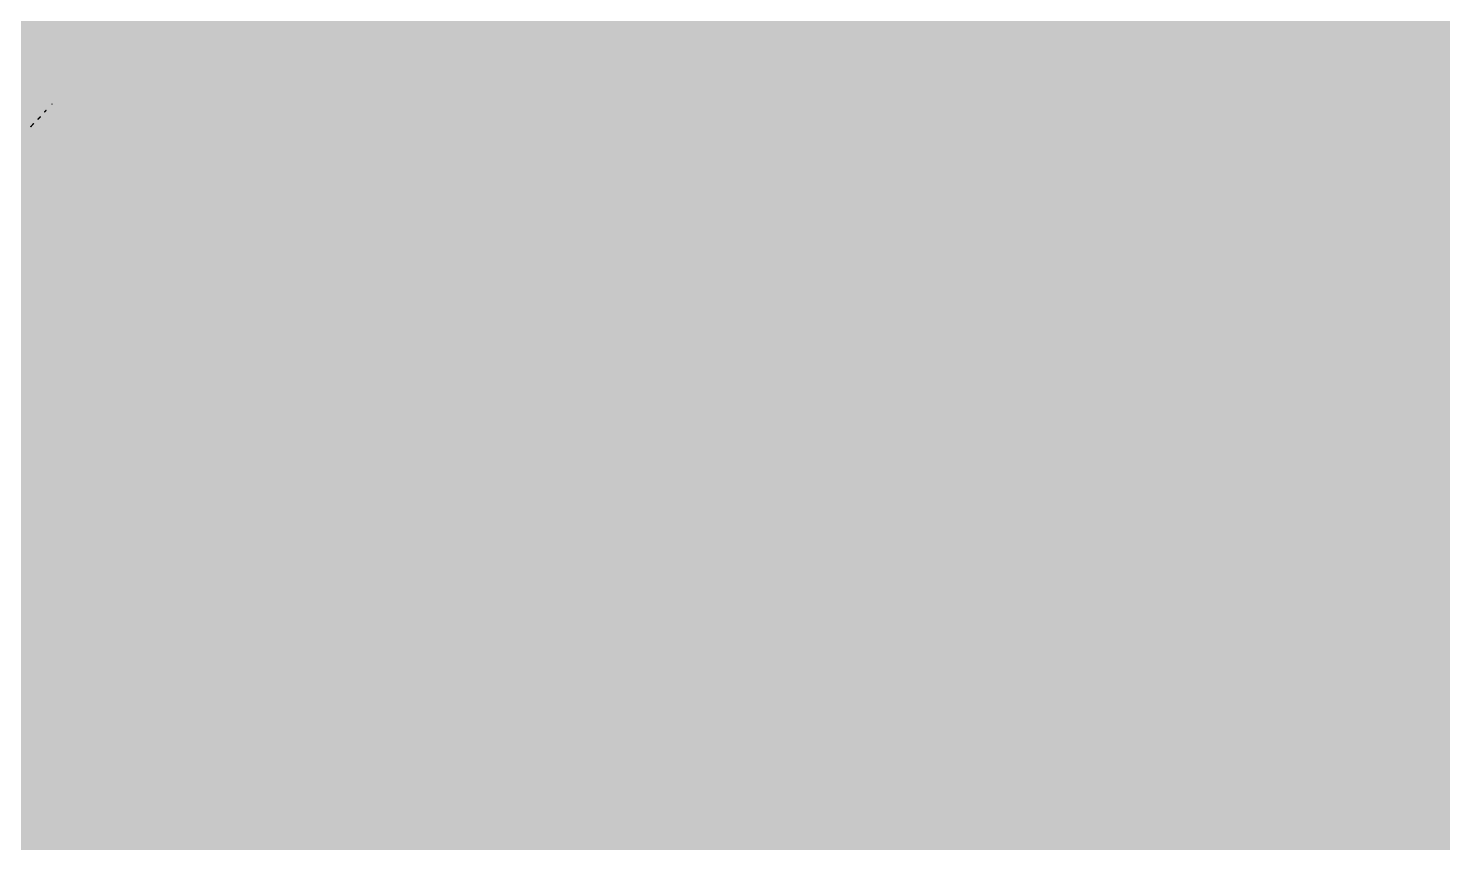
# Model space of a CAD drawing. Extents: x 0 to 1501, y 0 to 1722.
# Drawn here: x 129.16 to 136.05, y 1673.16 to 1677.12 of the extents above; entities that cross this region are included whole.
import ezdxf

# ---------------------------------------------------------------- set-up
doc = ezdxf.new("R2010")
doc.units = 0

msp = doc.modelspace()

# ---------------------------------------------------------------- hatches: boundary and pattern name
at = {"true_color": 0xf8f9fa}
msp.add_hatch(color=256, dxfattribs=at).paths.add_polyline_path([(0, 1722), (1280, 1722), (1280, 1002), (0, 1002)], flags=0)
at = {"true_color": 0xffffff}
msp.add_hatch(color=256, dxfattribs=at).paths.add_polyline_path([(0, 1722), (1280, 1722), (1280, 1656), (0, 1656)], flags=0)
at = {"true_color": 0x231f20}
for points in [[(129.246, 1676.7245), (129.2458, 1676.7242), (129.2455, 1676.724), (129.2453, 1676.7237), (129.2451, 1676.7235), (129.2448, 1676.7232), (129.2446, 1676.723), (129.2444, 1676.7227), (129.2441, 1676.7225), (129.2439, 1676.7222), (129.2436, 1676.722), (129.2434, 1676.7217), (129.2432, 1676.7215), (129.2429, 1676.7212), (129.2427, 1676.721), (129.2425, 1676.7207), (129.2422, 1676.7204), (129.242, 1676.7202), (129.2418, 1676.7199), (129.2415, 1676.7197), (129.2413, 1676.7194), (129.2411, 1676.7192), (129.2408, 1676.7189), (129.2406, 1676.7187), (129.2403, 1676.7184), (129.2401, 1676.7182), (129.2399, 1676.7179), (129.2396, 1676.7177), (129.2394, 1676.7174), (129.2392, 1676.7172), (129.2389, 1676.7169), (129.2387, 1676.7167), (129.2385, 1676.7166), (129.2387, 1676.7169), (129.2389, 1676.7172), (129.239, 1676.7175), (129.2392, 1676.7178), (129.2394, 1676.7181), (129.2395, 1676.7184), (129.2397, 1676.7187), (129.2399, 1676.719), (129.2401, 1676.7193), (129.2403, 1676.7196), (129.2405, 1676.7198), (129.2407, 1676.7201), (129.2409, 1676.7204), (129.2411, 1676.7207), (129.2414, 1676.7209), (129.2416, 1676.7211), (129.2419, 1676.7214), (129.2421, 1676.7216), (129.2424, 1676.7219), (129.2426, 1676.7221), (129.2429, 1676.7223), (129.2432, 1676.7225), (129.2434, 1676.7227), (129.2437, 1676.723), (129.244, 1676.7232), (129.2443, 1676.7234), (129.2445, 1676.7236), (129.2448, 1676.7238), (129.2451, 1676.7239), (129.2454, 1676.7241), (129.2457, 1676.7243), (129.246, 1676.7245)], [(129.2745, 1676.755), (129.2745, 1676.755), (129.2744, 1676.755), (129.2744, 1676.755), (129.2744, 1676.755), (129.2743, 1676.755), (129.2743, 1676.755), (129.2743, 1676.755), (129.2743, 1676.755), (129.2742, 1676.755), (129.2742, 1676.755), (129.2742, 1676.755), (129.2741, 1676.755), (129.2741, 1676.755), (129.2741, 1676.755), (129.274, 1676.755), (129.274, 1676.755), (129.274, 1676.755), (129.2739, 1676.755), (129.2739, 1676.755), (129.2739, 1676.755), (129.2738, 1676.755), (129.2738, 1676.755), (129.2738, 1676.755), (129.2738, 1676.755), (129.2737, 1676.755), (129.2737, 1676.755), (129.2737, 1676.755), (129.2736, 1676.755), (129.2736, 1676.755), (129.2736, 1676.755), (129.2735, 1676.755), (129.2735, 1676.755), (129.2735, 1676.755), (129.2736, 1676.755), (129.2736, 1676.755), (129.2736, 1676.755), (129.2737, 1676.755), (129.2737, 1676.755), (129.2737, 1676.755), (129.2738, 1676.755), (129.2738, 1676.755), (129.2738, 1676.755), (129.2738, 1676.755), (129.2739, 1676.755), (129.2739, 1676.755), (129.2739, 1676.755), (129.274, 1676.755), (129.274, 1676.755), (129.274, 1676.755), (129.2741, 1676.755), (129.2741, 1676.755), (129.2741, 1676.755), (129.2742, 1676.755), (129.2742, 1676.755), (129.2742, 1676.755), (129.2743, 1676.755), (129.2743, 1676.755), (129.2743, 1676.755), (129.2743, 1676.755), (129.2744, 1676.755), (129.2744, 1676.755), (129.2744, 1676.755), (129.2745, 1676.755), (129.2745, 1676.755)], [(129.185, 1676.66), (129.1845, 1676.6595), (129.1841, 1676.659), (129.1836, 1676.6586), (129.1831, 1676.6581), (129.1826, 1676.6576), (129.1822, 1676.6571), (129.1817, 1676.6566), (129.1812, 1676.6562), (129.1807, 1676.6557), (129.1803, 1676.6552), (129.1798, 1676.6547), (129.1793, 1676.6542), (129.1788, 1676.6537), (129.1784, 1676.6532), (129.1779, 1676.6527), (129.1775, 1676.6522), (129.177, 1676.6517), (129.1766, 1676.6512), (129.1761, 1676.6507), (129.1757, 1676.6502), (129.1752, 1676.6497), (129.1748, 1676.6492), (129.1743, 1676.6487), (129.1739, 1676.6482), (129.1734, 1676.6477), (129.173, 1676.6472), (129.1726, 1676.6467), (129.1722, 1676.6461), (129.1717, 1676.6456), (129.1713, 1676.6451), (129.1709, 1676.6445), (129.1705, 1676.644), (129.1709, 1676.6445), (129.1714, 1676.645), (129.1718, 1676.6455), (129.1723, 1676.646), (129.1727, 1676.6466), (129.1731, 1676.6471), (129.1736, 1676.6476), (129.174, 1676.6481), (129.1744, 1676.6486), (129.1749, 1676.6491), (129.1753, 1676.6496), (129.1758, 1676.6502), (129.1762, 1676.6507), (129.1767, 1676.6512), (129.1771, 1676.6516), (129.1776, 1676.6521), (129.178, 1676.6526), (129.1785, 1676.6531), (129.179, 1676.6536), (129.1794, 1676.6541), (129.1799, 1676.6546), (129.1803, 1676.6551), (129.1808, 1676.6556), (129.1813, 1676.6561), (129.1817, 1676.6566), (129.1822, 1676.6571), (129.1826, 1676.6576), (129.1831, 1676.6581), (129.1836, 1676.6586), (129.1841, 1676.659), (129.1845, 1676.6595), (129.185, 1676.66)], [(129.219, 1676.695), (129.2186, 1676.6946), (129.2181, 1676.6941), (129.2177, 1676.6937), (129.2173, 1676.6933), (129.2169, 1676.6928), (129.2164, 1676.6924), (129.216, 1676.692), (129.2156, 1676.6915), (129.2152, 1676.6911), (129.2148, 1676.6906), (129.2143, 1676.6902), (129.2139, 1676.6898), (129.2135, 1676.6893), (129.2131, 1676.6889), (129.2127, 1676.6885), (129.2122, 1676.688), (129.2118, 1676.6876), (129.2114, 1676.6871), (129.211, 1676.6867), (129.2106, 1676.6863), (129.2101, 1676.6858), (129.2097, 1676.6854), (129.2093, 1676.6849), (129.2089, 1676.6845), (129.2085, 1676.6841), (129.208, 1676.6836), (129.2076, 1676.6832), (129.2072, 1676.6827), (129.2068, 1676.6823), (129.2063, 1676.6819), (129.2059, 1676.6814), (129.2055, 1676.681), (129.2059, 1676.6814), (129.2064, 1676.6819), (129.2068, 1676.6823), (129.2072, 1676.6827), (129.2076, 1676.6832), (129.208, 1676.6836), (129.2085, 1676.6841), (129.2089, 1676.6845), (129.2093, 1676.6849), (129.2097, 1676.6854), (129.2101, 1676.6858), (129.2106, 1676.6862), (129.211, 1676.6867), (129.2114, 1676.6871), (129.2118, 1676.6876), (129.2122, 1676.688), (129.2127, 1676.6884), (129.2131, 1676.6889), (129.2135, 1676.6893), (129.2139, 1676.6898), (129.2144, 1676.6902), (129.2148, 1676.6906), (129.2152, 1676.6911), (129.2156, 1676.6915), (129.216, 1676.692), (129.2165, 1676.6924), (129.2169, 1676.6928), (129.2173, 1676.6933), (129.2177, 1676.6937), (129.2181, 1676.6941), (129.2186, 1676.6946), (129.219, 1676.695)]]:
    msp.add_hatch(color=256, dxfattribs=at).paths.add_polyline_path(points, flags=0)

# ---------------------------------------------------------------- linework, layer by layer
for points in [[(129.246, 1676.7245), (129.2458, 1676.7242), (129.2455, 1676.724), (129.2453, 1676.7237), (129.2451, 1676.7235), (129.2448, 1676.7232), (129.2446, 1676.723), (129.2444, 1676.7227), (129.2441, 1676.7225), (129.2439, 1676.7222), (129.2436, 1676.722), (129.2434, 1676.7217), (129.2432, 1676.7215), (129.2429, 1676.7212), (129.2427, 1676.721), (129.2425, 1676.7207), (129.2422, 1676.7204), (129.242, 1676.7202), (129.2418, 1676.7199), (129.2415, 1676.7197), (129.2413, 1676.7194), (129.2411, 1676.7192), (129.2408, 1676.7189), (129.2406, 1676.7187), (129.2403, 1676.7184), (129.2401, 1676.7182), (129.2399, 1676.7179), (129.2396, 1676.7177), (129.2394, 1676.7174), (129.2392, 1676.7172), (129.2389, 1676.7169), (129.2387, 1676.7167), (129.2385, 1676.7166), (129.2387, 1676.7169), (129.2389, 1676.7172), (129.239, 1676.7175), (129.2392, 1676.7178), (129.2394, 1676.7181), (129.2395, 1676.7184), (129.2397, 1676.7187), (129.2399, 1676.719), (129.2401, 1676.7193), (129.2403, 1676.7196), (129.2405, 1676.7198), (129.2407, 1676.7201), (129.2409, 1676.7204), (129.2411, 1676.7207), (129.2414, 1676.7209), (129.2416, 1676.7211), (129.2419, 1676.7214), (129.2421, 1676.7216), (129.2424, 1676.7219), (129.2426, 1676.7221), (129.2429, 1676.7223), (129.2432, 1676.7225), (129.2434, 1676.7227), (129.2437, 1676.723), (129.244, 1676.7232), (129.2443, 1676.7234), (129.2445, 1676.7236), (129.2448, 1676.7238), (129.2451, 1676.7239), (129.2454, 1676.7241), (129.2457, 1676.7243), (129.246, 1676.7245)], [(129.2745, 1676.755), (129.2745, 1676.755), (129.2744, 1676.755), (129.2744, 1676.755), (129.2744, 1676.755), (129.2743, 1676.755), (129.2743, 1676.755), (129.2743, 1676.755), (129.2743, 1676.755), (129.2742, 1676.755), (129.2742, 1676.755), (129.2742, 1676.755), (129.2741, 1676.755), (129.2741, 1676.755), (129.2741, 1676.755), (129.274, 1676.755), (129.274, 1676.755), (129.274, 1676.755), (129.2739, 1676.755), (129.2739, 1676.755), (129.2739, 1676.755), (129.2738, 1676.755), (129.2738, 1676.755), (129.2738, 1676.755), (129.2738, 1676.755), (129.2737, 1676.755), (129.2737, 1676.755), (129.2737, 1676.755), (129.2736, 1676.755), (129.2736, 1676.755), (129.2736, 1676.755), (129.2735, 1676.755), (129.2735, 1676.755), (129.2735, 1676.755), (129.2736, 1676.755), (129.2736, 1676.755), (129.2736, 1676.755), (129.2737, 1676.755), (129.2737, 1676.755), (129.2737, 1676.755), (129.2738, 1676.755), (129.2738, 1676.755), (129.2738, 1676.755), (129.2738, 1676.755), (129.2739, 1676.755), (129.2739, 1676.755), (129.2739, 1676.755), (129.274, 1676.755), (129.274, 1676.755), (129.274, 1676.755), (129.2741, 1676.755), (129.2741, 1676.755), (129.2741, 1676.755), (129.2742, 1676.755), (129.2742, 1676.755), (129.2742, 1676.755), (129.2743, 1676.755), (129.2743, 1676.755), (129.2743, 1676.755), (129.2743, 1676.755), (129.2744, 1676.755), (129.2744, 1676.755), (129.2744, 1676.755), (129.2745, 1676.755), (129.2745, 1676.755)], [(129.185, 1676.66), (129.1845, 1676.6595), (129.1841, 1676.659), (129.1836, 1676.6586), (129.1831, 1676.6581), (129.1826, 1676.6576), (129.1822, 1676.6571), (129.1817, 1676.6566), (129.1812, 1676.6562), (129.1807, 1676.6557), (129.1803, 1676.6552), (129.1798, 1676.6547), (129.1793, 1676.6542), (129.1788, 1676.6537), (129.1784, 1676.6532), (129.1779, 1676.6527), (129.1775, 1676.6522), (129.177, 1676.6517), (129.1766, 1676.6512), (129.1761, 1676.6507), (129.1757, 1676.6502), (129.1752, 1676.6497), (129.1748, 1676.6492), (129.1743, 1676.6487), (129.1739, 1676.6482), (129.1734, 1676.6477), (129.173, 1676.6472), (129.1726, 1676.6467), (129.1722, 1676.6461), (129.1717, 1676.6456), (129.1713, 1676.6451), (129.1709, 1676.6445), (129.1705, 1676.644), (129.1709, 1676.6445), (129.1714, 1676.645), (129.1718, 1676.6455), (129.1723, 1676.646), (129.1727, 1676.6466), (129.1731, 1676.6471), (129.1736, 1676.6476), (129.174, 1676.6481), (129.1744, 1676.6486), (129.1749, 1676.6491), (129.1753, 1676.6496), (129.1758, 1676.6502), (129.1762, 1676.6507), (129.1767, 1676.6512), (129.1771, 1676.6516), (129.1776, 1676.6521), (129.178, 1676.6526), (129.1785, 1676.6531), (129.179, 1676.6536), (129.1794, 1676.6541), (129.1799, 1676.6546), (129.1803, 1676.6551), (129.1808, 1676.6556), (129.1813, 1676.6561), (129.1817, 1676.6566), (129.1822, 1676.6571), (129.1826, 1676.6576), (129.1831, 1676.6581), (129.1836, 1676.6586), (129.1841, 1676.659), (129.1845, 1676.6595), (129.185, 1676.66)], [(129.219, 1676.695), (129.2186, 1676.6946), (129.2181, 1676.6941), (129.2177, 1676.6937), (129.2173, 1676.6933), (129.2169, 1676.6928), (129.2164, 1676.6924), (129.216, 1676.692), (129.2156, 1676.6915), (129.2152, 1676.6911), (129.2148, 1676.6906), (129.2143, 1676.6902), (129.2139, 1676.6898), (129.2135, 1676.6893), (129.2131, 1676.6889), (129.2127, 1676.6885), (129.2122, 1676.688), (129.2118, 1676.6876), (129.2114, 1676.6871), (129.211, 1676.6867), (129.2106, 1676.6863), (129.2101, 1676.6858), (129.2097, 1676.6854), (129.2093, 1676.6849), (129.2089, 1676.6845), (129.2085, 1676.6841), (129.208, 1676.6836), (129.2076, 1676.6832), (129.2072, 1676.6827), (129.2068, 1676.6823), (129.2063, 1676.6819), (129.2059, 1676.6814), (129.2055, 1676.681), (129.2059, 1676.6814), (129.2064, 1676.6819), (129.2068, 1676.6823), (129.2072, 1676.6827), (129.2076, 1676.6832), (129.208, 1676.6836), (129.2085, 1676.6841), (129.2089, 1676.6845), (129.2093, 1676.6849), (129.2097, 1676.6854), (129.2101, 1676.6858), (129.2106, 1676.6862), (129.211, 1676.6867), (129.2114, 1676.6871), (129.2118, 1676.6876), (129.2122, 1676.688), (129.2127, 1676.6884), (129.2131, 1676.6889), (129.2135, 1676.6893), (129.2139, 1676.6898), (129.2144, 1676.6902), (129.2148, 1676.6906), (129.2152, 1676.6911), (129.2156, 1676.6915), (129.216, 1676.692), (129.2165, 1676.6924), (129.2169, 1676.6928), (129.2173, 1676.6933), (129.2177, 1676.6937), (129.2181, 1676.6941), (129.2186, 1676.6946), (129.219, 1676.695)]]:
    msp.add_lwpolyline(points, close=True, dxfattribs=at)

doc.saveas('drawing.dxf')
